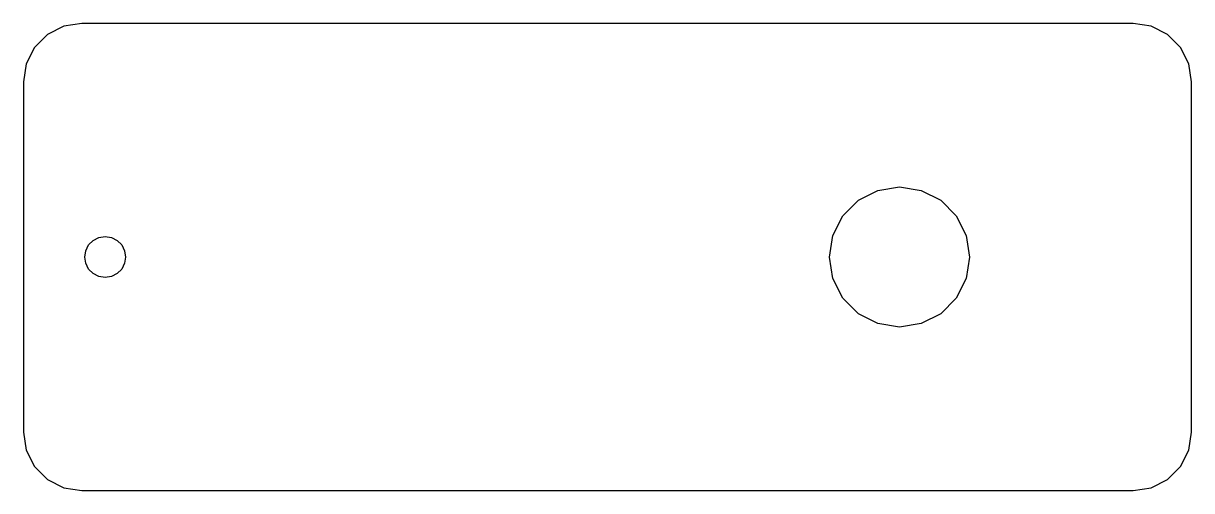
# Model space of a CAD drawing. Header units: metres. Extents: x -50 to 50, y -20 to 20.
import ezdxf

# ---------------------------------------------------------------- set-up
doc = ezdxf.new("R2010")
doc.units = ezdxf.units.M

msp = doc.modelspace()

# ---------------------------------------------------------------- linework, layer by layer
for p, q in [((-45, 20), (-46.5451, 19.7553)), ((45, 20), (-45, 20)), ((46.5451, 19.7553), (45, 20)), ((-47.9389, 19.0451), (-49.0451, 17.9389)), ((-46.5451, 19.7553), (-47.9389, 19.0451)), ((47.9389, 19.0451), (46.5451, 19.7553)), ((49.0451, 17.9389), (47.9389, 19.0451)), ((-49.0451, 17.9389), (-49.7553, 16.5451)), ((49.7553, 16.5451), (49.0451, 17.9389)), ((-49.7553, 16.5451), (-50, 15)), ((50, 15), (49.7553, 16.5451)), ((-50, 15), (-50, -15)), ((50, -15), (50, 15)), ((23.1459, 5.70633), (25, 6)), ((25, 6), (26.8541, 5.70633)), ((21.4733, 4.8541), (23.1459, 5.70633)), ((26.8541, 5.70633), (28.5267, 4.8541)), ((20.1459, 3.5267), (21.4733, 4.8541)), ((28.5267, 4.8541), (29.8541, 3.5267)), ((19.2937, 1.8541), (20.1459, 3.5267)), ((29.8541, 3.5267), (30.7063, 1.8541)), ((-44.6643, 0.540771), (-44.4158, 1.02861)), ((-44.4158, 1.02861), (-44.0286, 1.41577)), ((-44.0286, 1.41577), (-43.5408, 1.66434)), ((-43.5408, 1.66434), (-43, 1.75)), ((-43, 1.75), (-42.4592, 1.66434)), ((-42.4592, 1.66434), (-41.9714, 1.41577)), ((-41.9714, 1.41577), (-41.5842, 1.02861)), ((-41.5842, 1.02861), (-41.3356, 0.540771)), ((19, 0), (19.2937, 1.8541)), ((30.7063, 1.8541), (31, 0)), ((-44.75, 0), (-44.6643, 0.540771)), ((-44.6643, -0.540771), (-44.75, 0)), ((-41.3356, 0.540771), (-41.25, 0)), ((-41.25, 0), (-41.3356, -0.540771)), ((19.2937, -1.8541), (19, 0)), ((31, 0), (30.7063, -1.8541)), ((-44.4158, -1.02861), (-44.6643, -0.540771)), ((-41.3356, -0.540771), (-41.5842, -1.02861)), ((-44.0286, -1.41577), (-44.4158, -1.02861)), ((-43.5408, -1.66434), (-44.0286, -1.41577)), ((-43, -1.75), (-43.5408, -1.66434)), ((-42.4592, -1.66434), (-43, -1.75)), ((-41.9714, -1.41577), (-42.4592, -1.66434)), ((-41.5842, -1.02861), (-41.9714, -1.41577)), ((20.1459, -3.5267), (19.2937, -1.8541)), ((30.7063, -1.8541), (29.8541, -3.5267)), ((21.4733, -4.8541), (20.1459, -3.5267)), ((29.8541, -3.5267), (28.5267, -4.8541)), ((23.1459, -5.70633), (21.4733, -4.8541)), ((28.5267, -4.8541), (26.8541, -5.70633)), ((25, -6), (23.1459, -5.70633)), ((26.8541, -5.70633), (25, -6)), ((-50, -15), (-49.7553, -16.5451)), ((49.7553, -16.5451), (50, -15)), ((-49.7553, -16.5451), (-49.0451, -17.9389)), ((49.0451, -17.9389), (49.7553, -16.5451)), ((-49.0451, -17.9389), (-47.9389, -19.0451)), ((47.9389, -19.0451), (49.0451, -17.9389)), ((-47.9389, -19.0451), (-46.5451, -19.7553)), ((-46.5451, -19.7553), (-45, -20)), ((-45, -20), (45, -20)), ((45, -20), (46.5451, -19.7553)), ((46.5451, -19.7553), (47.9389, -19.0451))]:
    msp.add_line(p, q)

doc.saveas('drawing.dxf')
